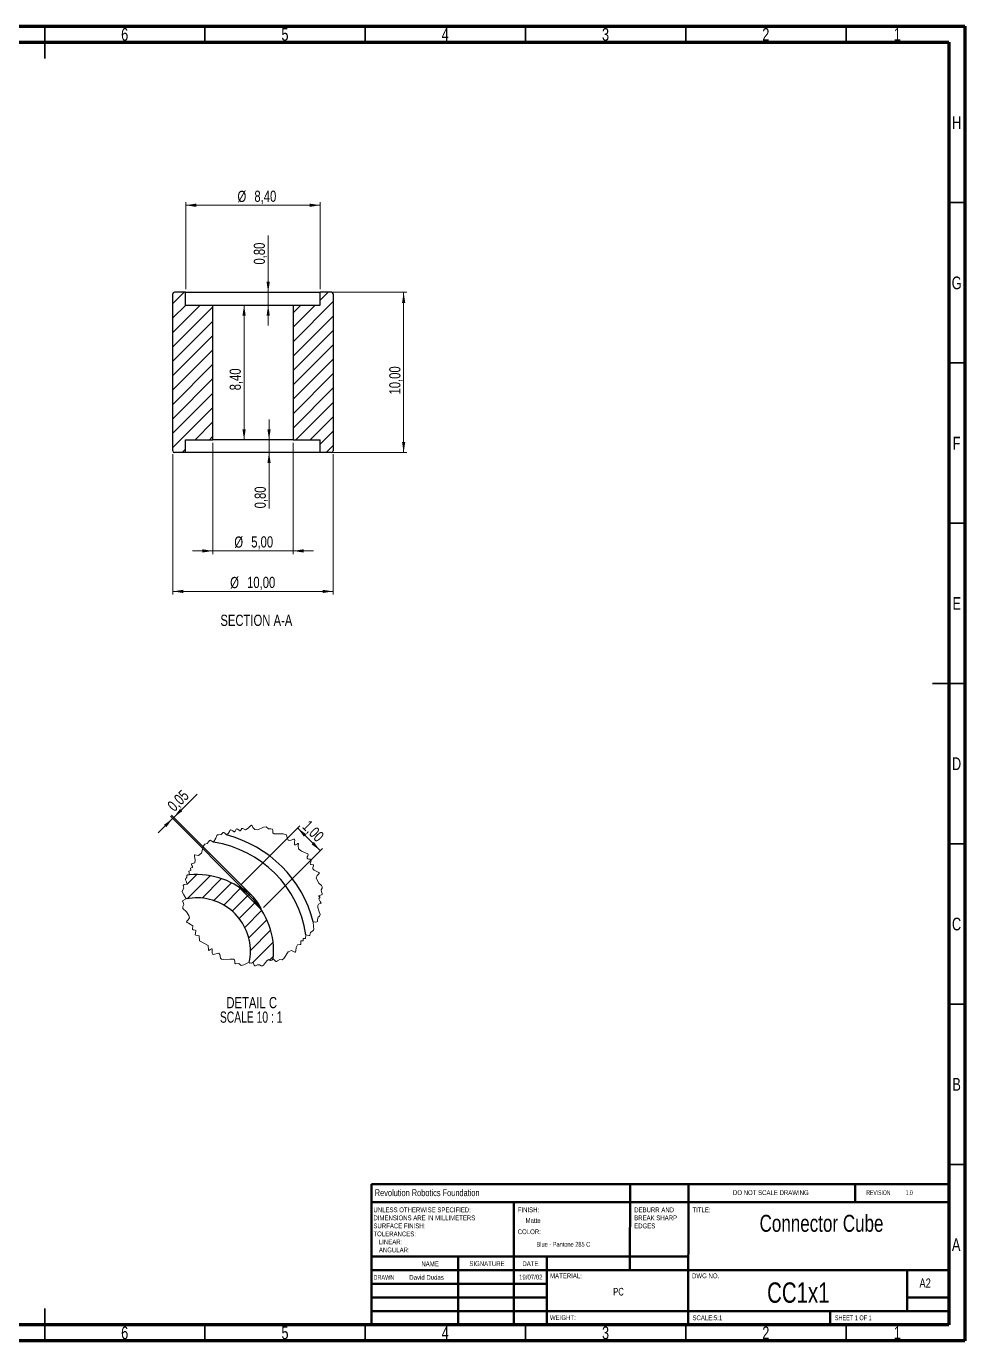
# Model space of a CAD drawing. Header units: millimetres. Extents: x 15 to 589, y 5 to 415.
# Drawn here: x 296.3 to 589, y 5 to 415 of the extents above; entities that cross this region are included whole.
import ezdxf

# ---------------------------------------------------------------- set-up
doc = ezdxf.new("R2010")
doc.units = ezdxf.units.MM
doc.linetypes.add('CENTERX2', pattern=[20.32, 12.7, -2.54, 2.54, -2.54])
doc.styles.add('SLDTEXTSTYLE0', font='TXT', dxfattribs={"width": 0.75})
doc.styles.add('SLDTEXTSTYLE1', font='TXT', dxfattribs={"width": 0.686449})
doc.styles.add('SLDTEXTSTYLE2', font='TXT', dxfattribs={"width": 0.625})
doc.styles.add('SLDTEXTSTYLE3', font='TXT', dxfattribs={"width": 0.6875})
doc.styles.add('SLDTEXTSTYLE4', font='TXT', dxfattribs={"width": 0.7})
doc.dimstyles.new('SLDDIMSTYLE0', dxfattribs={"dimtxt": 3.5, "dimasz": 3.302, "dimexe": 0, "dimexo": 0.0625, "dimgap": 0.875, "dimtad": 1, "dimlfac": 0.2, "dimrnd": 1e-09, "dimzin": 12, "dimdsep": 46, "dimtxsty": 'SLDTEXTSTYLE0', "dimsah": 1, "dimcen": 0.09, "dimadec": 0, "dimazin": 3, "dimtfac": 1, "dimtofl": 0, "dimtmove": 0, "dimatfit": 3, "dimfxl": 0, "dimfrac": 2, "dimtolj": 1, "dimtzin": 12, "dimarcsym": 0})
doc.dimstyles.new('SLDDIMSTYLE2', dxfattribs={"dimtxt": 3.5, "dimasz": 3.302, "dimexe": 0, "dimexo": 0.0625, "dimgap": 0.875, "dimtad": 1, "dimlfac": 0.2, "dimrnd": 1e-09, "dimzin": 12, "dimdsep": 46, "dimtxsty": 'SLDTEXTSTYLE0', "dimsah": 1, "dimcen": 0.09, "dimadec": 0, "dimazin": 3, "dimtfac": 1, "dimtmove": 0, "dimatfit": 0, "dimfxl": 0, "dimfrac": 2, "dimtolj": 1, "dimtzin": 12, "dimarcsym": 0})
doc.dimstyles.new('SLDDIMSTYLE4', dxfattribs={"dimtxt": 3.5, "dimasz": 3.302, "dimexe": 0, "dimexo": 0.0625, "dimgap": 0.875, "dimtad": 1, "dimlfac": 0.2, "dimrnd": 1e-09, "dimdsep": 46, "dimtxsty": 'SLDTEXTSTYLE0', "dimsah": 1, "dimcen": 0.09, "dimadec": 0, "dimazin": 2, "dimtfac": 1, "dimtmove": 0, "dimatfit": 0, "dimfxl": 0, "dimfrac": 2, "dimtolj": 1, "dimtzin": 12, "dimarcsym": 0})
doc.dimstyles.new('SLDDIMSTYLE6', dxfattribs={"dimtxt": 3.5, "dimasz": 3.302, "dimexe": 0, "dimexo": 0.0625, "dimgap": 0.875, "dimtad": 1, "dimlfac": 0.1, "dimrnd": 1e-09, "dimzin": 12, "dimdsep": 46, "dimtxsty": 'SLDTEXTSTYLE0', "dimsah": 1, "dimcen": 0.09, "dimadec": 0, "dimazin": 3, "dimtfac": 1, "dimtofl": 0, "dimtmove": 0, "dimatfit": 3, "dimfxl": 0, "dimfrac": 2, "dimtolj": 1, "dimtzin": 12, "dimarcsym": 0})
doc.dimstyles.new('SLDDIMSTYLE7', dxfattribs={"dimtxt": 3.5, "dimasz": 3.302, "dimexe": 0, "dimexo": 0.0625, "dimgap": 0.875, "dimtad": 1, "dimlfac": 0.1, "dimrnd": 1e-09, "dimdsep": 46, "dimtxsty": 'SLDTEXTSTYLE0', "dimsah": 1, "dimcen": 0.09, "dimadec": 0, "dimazin": 2, "dimtfac": 1, "dimtmove": 0, "dimatfit": 0, "dimfxl": 0, "dimfrac": 2, "dimtolj": 1, "dimtzin": 12, "dimarcsym": 0})

# ---------------------------------------------------------------- blocks, each defined once
blk = doc.blocks.new('SW_NOTE_0_1')
at = {"color": 0, "linetype": 'Continuous', "lineweight": 0, "char_height": 1.5, "attachment_point": 1, "style": 'SLDTEXTSTYLE0'}
for s, insert in [('UNLESS OTHERWISE SPECIFIED:', (0, 1.93)), ('SURFACE FINISH:', (0, -3.07)), ('DIMENSIONS ARE IN MILLIMETERS', (0, -0.57)), ('TOLERANCES:', (0, -5.57)), ('LINEAR:', (1.69, -8.07)), ('ANGULAR:', (1.69, -10.57))]:
    blk.add_mtext(s, dxfattribs=dict(at, insert=insert))
blk = doc.blocks.new('SW_NOTE_0_2')
at = {"color": 0, "linetype": 'Continuous', "lineweight": 0, "char_height": 1.5, "attachment_point": 1, "style": 'SLDTEXTSTYLE0'}
for s, insert in [('DEBURR AND', (0, 1.93)), ('BREAK SHARP', (0, -0.57)), ('EDGES', (0, -3.07))]:
    blk.add_mtext(s, dxfattribs=dict(at, insert=insert))
blk = doc.blocks.new('_D_21')
at = {"color": 7, "linetype": 'Continuous', "lineweight": 0}
for p, q in [((388.98, 332.03), (414.98, 332.03)), ((413.98, 332.03), (413.98, 282.03)), ((388.98, 282.03), (414.98, 282.03))]:
    blk.add_line(p, q, dxfattribs=at)
at = {"color": 7, "linetype": 'Continuous', "lineweight": 18}
for points in [[(413.98, 332.03), (413.47, 328.73), (414.48, 328.73)], [(413.98, 282.03), (414.48, 285.33), (413.47, 285.33)]]:
    blk.add_solid(points, dxfattribs=at)
at = {"color": 7, "linetype": 'Continuous', "lineweight": 18, "insert": (409.47, 300.15), "char_height": 3.5, "attachment_point": 1, "rotation": 90, "style": 'SLDTEXTSTYLE0'}
blk.add_mtext('10,00', dxfattribs=at)
blk = doc.blocks.new('_D_22')
at = {"color": 7, "linetype": 'Continuous', "lineweight": 0}
blk.add_line((364.2, 328.03), (364.2, 286.03), dxfattribs=at)
at = {"color": 7, "linetype": 'Continuous', "lineweight": 18}
for points in [[(364.2, 328.03), (363.69, 324.73), (364.71, 324.73)], [(364.2, 286.03), (364.71, 289.33), (363.69, 289.33)]]:
    blk.add_solid(points, dxfattribs=at)
at = {"color": 7, "linetype": 'Continuous', "lineweight": 18, "insert": (359.69, 301.45), "char_height": 3.5, "attachment_point": 1, "rotation": 90, "style": 'SLDTEXTSTYLE0'}
blk.add_mtext('8,40', dxfattribs=at)
blk = doc.blocks.new('_D_23')
at = {"color": 7, "linetype": 'Continuous', "lineweight": 0}
for p, q in [((371.72, 332.03), (371.72, 349.73)), ((371.72, 328.03), (371.72, 332.03)), ((371.72, 328.03), (371.72, 321.68))]:
    blk.add_line(p, q, dxfattribs=at)
at = {"color": 7, "linetype": 'Continuous', "lineweight": 18}
for points in [[(371.72, 332.03), (372.23, 335.33), (371.21, 335.33)], [(371.72, 328.03), (371.21, 324.73), (372.23, 324.73)]]:
    blk.add_solid(points, dxfattribs=at)
at = {"color": 7, "linetype": 'Continuous', "lineweight": 18, "insert": (367.21, 340.68), "char_height": 3.5, "attachment_point": 1, "rotation": 90, "style": 'SLDTEXTSTYLE0'}
blk.add_mtext('0,80', dxfattribs=at)
blk = doc.blocks.new('_D_24')
at = {"color": 7, "linetype": 'Continuous', "lineweight": 0}
for p, q in [((371.99, 286.03), (371.99, 292.38)), ((371.99, 286.03), (371.99, 282.03)), ((371.99, 282.03), (371.99, 264.63))]:
    blk.add_line(p, q, dxfattribs=at)
at = {"color": 7, "linetype": 'Continuous', "lineweight": 18}
for points in [[(371.99, 286.03), (372.5, 289.33), (371.48, 289.33)], [(371.99, 282.03), (371.48, 278.73), (372.5, 278.73)]]:
    blk.add_solid(points, dxfattribs=at)
at = {"color": 7, "linetype": 'Continuous', "lineweight": 18, "insert": (367.48, 264.63), "char_height": 3.5, "attachment_point": 1, "rotation": 90, "style": 'SLDTEXTSTYLE0'}
blk.add_mtext('0,80', dxfattribs=at)
blk = doc.blocks.new('_D_25')
at = {"color": 7, "linetype": 'Continuous', "lineweight": 0}
for p, q in [((345.98, 333.03), (345.98, 360.18)), ((345.98, 359.18), (387.98, 359.18)), ((387.98, 333.03), (387.98, 360.18))]:
    blk.add_line(p, q, dxfattribs=at)
at = {"color": 7, "linetype": 'Continuous', "lineweight": 18}
for points in [[(345.98, 359.18), (349.28, 358.67), (349.28, 359.69)], [(387.98, 359.18), (384.67, 359.69), (384.67, 358.67)]]:
    blk.add_solid(points, dxfattribs=at)
at = {"color": 7, "linetype": 'Continuous', "lineweight": 18, "char_height": 3.5, "attachment_point": 1, "style": 'SLDTEXTSTYLE0'}
for s, insert in [('%%c', (362.14, 363.69)), ('8,40', (367.42, 363.74))]:
    blk.add_mtext(s, dxfattribs=dict(at, insert=insert))
blk = doc.blocks.new('_D_26')
at = {"color": 7, "linetype": 'Continuous', "lineweight": 0}
for p, q in [((354.48, 285.03), (354.48, 250.36)), ((379.48, 285.03), (379.48, 250.36)), ((354.48, 251.36), (348.13, 251.36)), ((354.48, 251.36), (379.48, 251.36)), ((379.48, 251.36), (385.83, 251.36))]:
    blk.add_line(p, q, dxfattribs=at)
at = {"color": 7, "linetype": 'Continuous', "lineweight": 18}
for points in [[(354.48, 251.36), (351.17, 251.86), (351.17, 250.85)], [(379.48, 251.36), (382.78, 250.85), (382.78, 251.86)]]:
    blk.add_solid(points, dxfattribs=at)
at = {"color": 7, "linetype": 'Continuous', "lineweight": 18, "char_height": 3.5, "attachment_point": 1, "style": 'SLDTEXTSTYLE0'}
for s, insert in [('%%c', (361.16, 255.87)), ('5,00', (366.43, 255.92))]:
    blk.add_mtext(s, dxfattribs=dict(at, insert=insert))
blk = doc.blocks.new('_D_27')
at = {"color": 7, "linetype": 'Continuous', "lineweight": 0}
for p, q in [((341.98, 281.53), (341.98, 237.73)), ((391.98, 281.53), (391.98, 237.73)), ((341.98, 238.73), (391.98, 238.73))]:
    blk.add_line(p, q, dxfattribs=at)
at = {"color": 7, "linetype": 'Continuous', "lineweight": 18}
for points in [[(341.98, 238.73), (345.28, 238.22), (345.28, 239.23)], [(391.98, 238.73), (388.67, 239.23), (388.67, 238.22)]]:
    blk.add_solid(points, dxfattribs=at)
at = {"color": 7, "linetype": 'Continuous', "lineweight": 18, "char_height": 3.5, "attachment_point": 1, "style": 'SLDTEXTSTYLE0'}
for s, insert in [('%%c', (359.86, 243.24)), ('10,00', (365.14, 243.29))]:
    blk.add_mtext(s, dxfattribs=dict(at, insert=insert))
blk = doc.blocks.new('SW_HATCH_0')
at = {"color": 0, "linetype": 'Continuous', "lineweight": 18}
for p, q in [((0, 0), (-3.03, -3.03)), ((4.13, -0.36), (-3.04, -7.53)), ((7.71, -1.27), (1.65, -7.33)), ((10.86, -2.61), (5.34, -8.13)), ((13.68, -4.29), (8.43, -9.53)), ((16.17, -6.28), (11.04, -11.41)), ((18.37, -8.57), (13.22, -13.72)), ((20.27, -11.16), (14.95, -16.48)), ((21.84, -14.08), (16.19, -19.73)), ((23.05, -17.36), (16.74, -23.68)), ((23.81, -21.09), (17.56, -27.34)), ((23.95, -25.45), (22.79, -26.6))]:
    blk.add_line(p, q, dxfattribs=at)
blk = doc.blocks.new('_D_28')
at = {"color": 7, "linetype": 'Continuous', "lineweight": 0}
for p, q in [((363.2, 147.25), (381.6, 165.64)), ((380.89, 164.94), (387.96, 157.87)), ((370.27, 140.18), (388.67, 158.57))]:
    blk.add_line(p, q, dxfattribs=at)
at = {"color": 7, "linetype": 'Continuous', "lineweight": 18}
for points in [[(380.89, 164.94), (382.86, 162.24), (383.58, 162.96)], [(387.96, 157.87), (385.98, 160.56), (385.27, 159.84)]]:
    blk.add_solid(points, dxfattribs=at)
at = {"color": 7, "linetype": 'Continuous', "lineweight": 18, "insert": (384.6, 167.61), "char_height": 3.5, "attachment_point": 1, "rotation": 315.0018, "style": 'SLDTEXTSTYLE0'}
blk.add_mtext('1,00', dxfattribs=at)
blk = doc.blocks.new('_D_29')
at = {"color": 7, "linetype": 'Continuous', "lineweight": 0}
for p, q in [((342.26, 168.23), (349.54, 175.5)), ((365.69, 144.08), (341.2, 168.58)), ((366.05, 144.44), (341.55, 168.93)), ((341.91, 167.87), (342.26, 168.23)), ((341.91, 167.87), (337.42, 163.38))]:
    blk.add_line(p, q, dxfattribs=at)
at = {"color": 7, "linetype": 'Continuous', "lineweight": 18}
for points in [[(342.26, 168.23), (344.96, 170.2), (344.24, 170.92)], [(341.91, 167.87), (339.21, 165.9), (339.93, 165.18)]]:
    blk.add_solid(points, dxfattribs=at)
at = {"color": 7, "linetype": 'Continuous', "lineweight": 18, "insert": (339.95, 172.29), "char_height": 3.5, "attachment_point": 1, "rotation": 45, "style": 'SLDTEXTSTYLE0'}
blk.add_mtext('0,05', dxfattribs=at)
blk = doc.blocks.new('SW_NOTE_0_3')
at = {"color": 0, "linetype": 'Continuous', "lineweight": 0, "char_height": 3.5, "attachment_point": 2}
for s, insert, style in [('DETAIL C', (9.68, 4.51), 'SLDTEXTSTYLE0'), ('SCALE 10 : 1', (9.51, -0.01), 'SLDTEXTSTYLE3')]:
    blk.add_mtext(s, dxfattribs=dict(at, insert=insert, style=style))

msp = doc.modelspace()

# ---------------------------------------------------------------- hatches: boundary and pattern name
at = {"linetype": 'Continuous', "lineweight": 18}
h = msp.add_hatch(dxfattribs=at)
h.set_pattern_fill('ANSI31', style=0)
edge = h.paths.add_edge_path(flags=0)
edge.add_line((345.9768, 328.0293), (345.9768, 332.0293))
edge.add_line((345.9768, 332.0293), (342.4768, 332.0293))
edge.add_arc((342.4768, 331.5293), 0.5, 90, 180)
edge.add_line((341.9768, 331.5293), (341.9768, 282.5293))
edge.add_arc((342.4768, 282.5293), 0.5, 180, 270)
edge.add_line((342.4768, 282.0293), (345.9768, 282.0293))
edge.add_line((345.9768, 282.0293), (345.9768, 286.0293))
edge.add_line((345.9768, 286.0293), (354.4768, 286.0293))
edge.add_line((354.4768, 286.0293), (354.4768, 328.0293))
edge.add_line((354.4768, 328.0293), (345.9768, 328.0293))
h = msp.add_hatch(dxfattribs=at)
h.set_pattern_fill('ANSI31', style=0)
edge = h.paths.add_edge_path(flags=0)
edge.add_arc((391.4768, 331.5293), 0.5, 0, 90)
edge.add_line((391.4768, 332.0293), (387.9768, 332.0293))
edge.add_line((387.9768, 332.0293), (387.9768, 328.0293))
edge.add_line((387.9768, 328.0293), (379.4768, 328.0293))
edge.add_line((379.4768, 328.0293), (379.4768, 286.0293))
edge.add_line((379.4768, 286.0293), (387.9768, 286.0293))
edge.add_line((387.9768, 286.0293), (387.9768, 282.0293))
edge.add_line((387.9768, 282.0293), (391.4768, 282.0293))
edge.add_arc((391.4768, 282.5293), 0.5, 270, 360)
edge.add_line((391.9768, 282.5293), (391.9768, 331.5293))

# ---------------------------------------------------------------- linework, layer by layer
at = {"color": 7, "linetype": 'Continuous', "lineweight": 70}
for p, q in [((15, 415), (589, 415)), ((589, 415), (589, 5)), ((20, 410), (584, 410)), ((584, 410), (584, 10)), ((584, 10), (20, 10)), ((589, 5), (15, 5))]:
    msp.add_line(p, q, dxfattribs=at)
at = {"color": 7, "linetype": 'Continuous', "lineweight": 35}
for p, q in [((302, 415), (302, 405)), ((302, 410), (302, 415)), ((352, 410), (352, 415)), ((402, 410), (402, 415)), ((452, 410), (452, 415)), ((502, 410), (502, 415)), ((552, 410), (552, 415)), ((584, 360), (589, 360)), ((584, 310), (589, 310)), ((584, 260), (589, 260)), ((589, 210), (579, 210)), ((584, 210), (589, 210)), ((584, 160), (589, 160)), ((584, 110), (589, 110)), ((584, 60), (589, 60)), ((302, 5), (302, 15)), ((302, 10), (302, 5)), ((352, 10), (352, 5)), ((402, 10), (402, 5)), ((452, 10), (452, 5)), ((502, 10), (502, 5)), ((552, 10), (552, 5))]:
    msp.add_line(p, q, dxfattribs=at)
at = {"color": 7, "linetype": 'Continuous', "lineweight": 25}
for p, q in [((341.9768, 282.5293), (341.9768, 331.5293)), ((345.9768, 332.0293), (342.4768, 332.0293)), ((345.9768, 328.0293), (345.9768, 332.0293)), ((345.9768, 332.0293), (387.9768, 332.0293)), ((345.9768, 328.0293), (354.4768, 328.0293)), ((354.4768, 286.0293), (354.4768, 328.0293)), ((354.4768, 328.0293), (379.4768, 328.0293)), ((379.4768, 328.0293), (379.4768, 286.0293)), ((379.4768, 328.0293), (387.9768, 328.0293)), ((387.9768, 328.0293), (387.9768, 332.0293)), ((391.4768, 332.0293), (387.9768, 332.0293)), ((391.9768, 331.5293), (391.9768, 282.5293)), ((345.9768, 282.0293), (345.9768, 286.0293)), ((345.9768, 286.0293), (354.4768, 286.0293)), ((379.4768, 286.0293), (354.4768, 286.0293)), ((379.4768, 286.0293), (387.9768, 286.0293)), ((387.9768, 282.0293), (387.9768, 286.0293)), ((345.9768, 282.0293), (342.4768, 282.0293)), ((387.9768, 282.0293), (345.9768, 282.0293)), ((391.4768, 282.0293), (387.9768, 282.0293))]:
    msp.add_line(p, q, dxfattribs=at)
at = {"color": 7, "linetype": 'CENTERX2', "lineweight": 18}
msp.add_line((362.4932, 146.5413), (369.5645, 139.4704), dxfattribs=at)
at = {"color": 7, "linetype": 'Continuous', "lineweight": 50}
for p, q in [((404, 53.8388), (403.9762, 10)), ((404, 53.8388), (584, 53.8388)), ((484.6, 53.8388), (484.5854, 26.9563)), ((502.8, 53.8388), (502.7762, 9.9465)), ((554.797, 48.2259), (554.8, 53.8388)), ((583.997, 48.2259), (403.997, 48.2259)), ((448.3959, 48.2259), (448.3752, 9.9759)), ((502.8, 31.25), (404, 31.25)), ((430.991, 31.25), (430.991, 10)), ((458.6, 10), (458.6, 31.25)), ((458.6, 27), (404, 27)), ((458.6, 27), (584, 27)), ((571, 14.25), (571, 27)), ((458.6, 22.7499), (404, 22.7499)), ((458.6, 18.5), (404, 18.5)), ((584, 18.5), (571, 18.5)), ((404, 14.25), (584, 14.25)), ((547, 10), (547, 14.25))]:
    msp.add_line(p, q, dxfattribs=at)
at = {"color": 7, "linetype": 'Continuous', "lineweight": 18, "flags": 128}
msp.add_lwpolyline([(387.8594, 143.4251), (387.4195, 143.7318), (388.3642, 144.0616), (388.5542, 144.234), (388.5894, 144.4525), (388.3218, 145.016), (388.2717, 145.6306), (388.5468, 146.2096), (388.569, 146.6085), (388.3267, 146.9787), (387.5572, 147.6746), (386.6602, 149.2758), (386.9477, 150.1563), (387.3951, 150.5332), (387.6136, 150.7792), (387.6107, 150.904), (387.514, 151.0218), (387.117, 151.2505), (386.0534, 151.7822), (385.698, 152.1431), (385.6628, 152.604), (385.8336, 153.094), (385.8378, 153.2822), (385.7078, 153.3994), (385.0392, 153.5587), (384.8686, 153.6706), (384.8249, 153.8559), (384.9755, 154.3609), (385.1258, 154.7929), (385.1075, 155.0478), (384.8025, 155.2013), (384.4434, 155.2499), (384.0638, 155.3231), (383.8711, 155.5106), (383.9223, 155.8842), (384.0494, 156.232), (384.1566, 156.6056), (384.1286, 156.8331), (383.8891, 157.0018), (383.599, 157.0746), (382.1078, 157.6572), (381.1981, 158.4781), (381.0587, 159.4308), (381.1503, 159.8801), (381.1557, 160.0136), (381.1273, 160.0725), (381.0427, 160.0789), (380.9428, 160.0411), (380.7162, 159.9151), (380.2963, 159.6798), (380.0501, 159.6392), (379.9565, 159.7541), (379.9263, 159.9679), (379.969, 160.5576), (380.0038, 161.1382), (379.9638, 161.3407), (379.858, 161.4424), (379.6353, 161.4373), (379.4078, 161.3639), (378.9354, 161.1744), (378.3257, 161.0302), (377.9484, 161.0999), (377.6626, 161.9019), (377.4438, 162.8159), (376.3532, 163.1393), (375.3334, 163.0988), (373.6372, 163.1106), (373.1886, 163.4396), (373.1193, 164.1364), (373.0565, 164.5869), (372.5156, 164.6699), (371.779, 164.6923), (371.076, 165.3029), (370.2371, 165.1377), (368.4685, 164.373), (367.5263, 164.4207), (366.8867, 165.1337), (366.7072, 165.5899), (366.6113, 165.7354), (366.4951, 165.7853), (366.305, 165.7092), (365.4486, 164.838), (364.6569, 164.3489), (363.804, 164.8069), (363.4844, 164.7219), (363.2183, 164.2619), (363.0147, 164.0559), (362.8036, 164.0814), (362.6184, 164.2004), (362.1841, 164.5567), (361.9242, 164.6669), (361.7647, 164.5871), (361.6308, 164.3888), (361.3809, 163.9076), (361.2354, 163.7606), (361.0591, 163.7544), (360.641, 164.0364), (360.3177, 164.2824), (360.0312, 164.3458), (359.7893, 164.118), (359.6197, 163.8315), (359.3006, 163.3627), (358.6689, 162.7487), (358.0728, 163.4276), (357.864, 163.536), (357.6691, 163.506), (357.0761, 162.9055), (356.2355, 162.8449), (355.9102, 162.7867), (355.6818, 162.5519), (355.3795, 161.798), (354.6657, 160.4912), (353.664, 161.116), (353.4024, 161.0243), (353.2125, 160.7047), (352.6995, 160.0956), (351.9169, 159.9317), (351.5144, 159.386), (350.9309, 157.0354), (350.0081, 156.3311), (348.8397, 156.5268), (348.7514, 156.4692), (348.7085, 156.3586), (348.7237, 156.011), (348.9138, 155.0427), (348.7964, 154.0724), (347.93, 153.7088), (347.8469, 153.6336), (347.8259, 153.5272), (347.9358, 153.2356), (348.0963, 152.9147), (348.1233, 152.6567), (347.9871, 152.56), (347.654, 152.4778), (347.5132, 152.424), (347.4413, 152.3365), (347.6137, 151.7618), (347.5799, 151.6971), (347.5073, 151.6516), (347.294, 151.5937), (346.9384, 151.4379), (347.1558, 150.2817), (346.5676, 150.307), (346.4225, 150.2575), (346.3487, 150.1523), (346.3643, 149.6025), (346.014, 149.1794), (345.8948, 149), (345.9025, 148.7867), (346.1212, 148.3046), (346.4149, 147.3797), (345.523, 147.2534), (345.3185, 147.1384), (345.2369, 146.9594), (345.4139, 146.1368), (345.0052, 145.4025), (344.8761, 145.0993), (344.9473, 144.7806), (345.4109, 144.1166), (346.111, 142.8073), (344.9719, 142.1858), (345.1542, 141.6787), (345.3817, 141.0751), (345.1415, 140.3985), (345.1312, 139.7973), (346.2329, 138.7868), (347.0093, 137.6582), (347.1393, 136.9578), (346.7819, 136.321), (346.4013, 135.978), (346.2236, 135.6982), (346.4175, 135.4697), (346.872, 135.26), (348.2541, 134.3838), (348.1171, 133.3405), (348.3588, 133.1955), (348.943, 133.0921), (349.1231, 132.9636), (349.1511, 132.7382), (348.9117, 131.6334), (349.1958, 131.4736), (349.6541, 131.4298), (350.1657, 131.2443), (350.2698, 129.6977), (353.0485, 128.2537), (353.0941, 126.9288), (353.106, 126.7926), (353.1839, 126.7554), (353.6569, 127.0234), (354.0123, 127.2259), (354.1501, 127.2532), (354.2437, 127.2041), (354.2913, 126.0185), (354.3269, 125.5999), (354.5175, 125.4434), (356.3478, 125.8813), (356.6153, 125.4586), (356.8171, 124.3574), (357.1432, 124.0369), (357.6475, 123.9192), (359.8597, 124.0487), (360.8732, 124.0408), (361.1957, 123.7815), (361.2837, 123.274), (361.3325, 122.7715), (361.416, 122.6158), (361.5738, 122.5666), (362.5388, 122.6404), (363.2688, 122.0643), (364.1029, 122.2873), (365.838, 123.0876), (365.8815, 122.8623), (365.9134, 122.8118), (365.96, 122.7933), (366.167, 122.8488), (366.3591, 122.7543), (366.4378, 122.7253), (366.518, 122.7475), (366.681, 122.8739), (367.0052, 123.0688), (367.3567, 122.1135), (367.5387, 121.9312), (367.768, 121.914), (368.3497, 122.2023), (368.9776, 122.2242), (369.5681, 121.955), (369.9271, 121.9408), (370.2601, 122.1353), (370.8868, 122.9387), (371.3622, 123.6186), (371.8863, 123.8886), (372.1759, 123.7349), (372.195, 123.7348), (372.2101, 123.7498), (372.2332, 123.8067), (372.3399, 123.6127), (372.3841, 123.5757), (372.4323, 123.5725), (372.606, 123.6848), (372.8103, 123.6547), (372.8912, 123.6514), (372.9583, 123.6955), (373.0705, 123.8599), (373.3105, 124.1347), (374.0807, 123.2403), (374.3577, 123.2496), (374.6339, 123.498), (375.3044, 123.9274), (376.1001, 123.851), (376.6472, 124.2509), (377.9025, 126.3213), (378.992, 126.7214), (380.0502, 126.1864), (380.1521, 126.2139), (380.2264, 126.3057), (380.3158, 126.6404), (380.4222, 127.6201), (380.8203, 128.5143), (381.7553, 128.6052), (381.8584, 128.6509), (381.9116, 128.7446), (381.8953, 129.0538), (381.8849, 129.6653), (382.0412, 129.7195), (382.383, 129.6993), (382.5345, 129.7076), (382.6311, 129.7679), (382.6381, 130.3672), (382.6885, 130.4199), (382.7705, 130.4425), (382.9907, 130.4349), (383.3778, 130.4763), (383.515, 131.6436), (384.3764, 131.3712), (384.6112, 131.3865), (384.7625, 131.513), (384.9591, 132.3337), (385.6471, 132.8206), (385.8953, 133.0387), (385.9692, 133.3579), (385.8377, 134.1594), (385.7723, 135.647), (386.6178, 135.5688), (386.9301, 135.6211), (387.1098, 135.7829), (387.1074, 136.4333), (387.3111, 137.0739), (387.7562, 137.464), (387.9591, 137.9088), (387.5222, 139.0417), (387.1779, 140.1373), (387.1955, 140.7072), (387.4542, 141.2116), (388.178, 141.4656), (388.2144, 141.5615), (388.1639, 141.6926), (387.9052, 142.0315), (387.4832, 142.8167), (387.6899, 143.1527), (387.8238, 143.2955), (387.8594, 143.4251)], dxfattribs=at)
at = {"color": 7, "linetype": 'Continuous', "lineweight": 25}
for centre, radius, start, end in [((342.4768, 331.5293), 0.5, 90, 180), ((391.4768, 331.5293), 0.5, 0, 90), ((342.4768, 282.5293), 0.5, 180, 270), ((391.4768, 282.5293), 0.5, 270, 0), ((349.4906, 126.4665), 34.416, 8.651695, 81.351587), ((349.4448, 126.4207), 37.4808, 14.250548, 75.75313), ((349.4624, 126.4343), 23.9587, 354.492175, 95.524566), ((349.455, 126.4188), 16.7262, 359.960034, 101.532656), ((350.3722, 126.3642), 15.8091, 348.038065, 0.155391)]:
    msp.add_arc(centre, radius, start, end, dxfattribs=at)
for points, knots in [([(369.5639, 139.4723), (369.5115, 139.5997), (369.3901, 139.895), (369.1597, 140.3887), (368.8463, 140.9876), (368.482, 141.5934), (368.0871, 142.1732), (367.6875, 142.6998), (367.2449, 143.2229), (366.5926, 143.9132), (365.7407, 144.6733), (364.8226, 145.331), (364.0976, 145.7711), (363.5803, 146.0504), (363.1394, 146.2642), (362.7912, 146.4196), (362.5843, 146.504), (362.495, 146.5404)], [0, 0, 0, 0, 0.04023925, 0.09324688, 0.15902181, 0.23756185, 0.29952243, 0.36383747, 0.43050694, 0.49953054, 0.64107877, 0.76312334, 0.82878441, 0.88866463, 0.93473917, 0.97185138, 1, 1, 1, 1]), ([(362.6442, 146.4434), (362.6573, 146.4367), (362.6746, 146.4278), (362.8035, 146.3617), (363.0806, 146.2096), (363.3696, 146.037), (363.5532, 145.9052), (363.5886, 145.8776), (363.6059, 145.8619), (363.6117, 145.8554), (363.6138, 145.8517), (363.6139, 145.8496), (363.6121, 145.8487), (363.6081, 145.849), (363.598, 145.852), (363.5799, 145.8601), (363.5274, 145.8863), (363.3775, 145.9722), (363.1441, 146.1146), (362.9493, 146.2408), (362.8562, 146.3011)], [0, 0, 0, 0, 0.021929744, 0.028832516, 0.214629325, 0.49062919, 0.526573656, 0.549832011, 0.556981721, 0.561341183, 0.562567495, 0.563317485, 0.564040034, 0.565193186, 0.569183186, 0.579477463, 0.594679821, 0.65604402, 0.835487136, 1, 1, 1, 1]), ([(369.3253, 139.832), (369.2331, 139.9726), (369.0239, 140.292), (368.7094, 140.7808), (368.4004, 141.2576), (368.1783, 141.6006), (368.0539, 141.8077), (368.007, 141.8919), (367.9918, 141.9332), (367.9904, 141.9462), (367.9948, 141.9513), (368.0023, 141.9493), (368.0166, 141.9414), (368.0621, 141.9024), (368.1497, 141.8067), (368.385, 141.5209), (368.7909, 140.9417), (369.158, 140.301), (369.4085, 139.7889), (369.4857, 139.617), (369.52, 139.5407)], [0, 0, 0, 0, 0.09379361, 0.21307881, 0.32428951, 0.41100225, 0.44078016, 0.45947106, 0.46428488, 0.46558995, 0.46643437, 0.46755802, 0.46942416, 0.47582368, 0.50042179, 0.54216506, 0.68195437, 0.89484409, 0.95331953, 1, 1, 1, 1])]:
    msp.add_open_spline(points, degree=3, knots=knots, dxfattribs=at)

# ---------------------------------------------------------------- block references
at = {"color": 7, "linetype": 'Continuous', "lineweight": 18}
msp.add_blockref('SW_HATCH_0', (349.4423, 150.4071), dxfattribs=at)
at = {"color": 7, "linetype": 'Continuous', "lineweight": 0}
for name, p in [('SW_NOTE_0_3', (356.9015, 107.6992)), ('SW_NOTE_0_1', (404.5535, 44.6323)), ('SW_NOTE_0_2', (485.8944, 44.6323))]:
    msp.add_blockref(name, p, dxfattribs=at)

# ---------------------------------------------------------------- texts
for s, insert, char_height, attachment_point, style in [('6', (326.96, 414.4521), 3.9687, 2, 'SLDTEXTSTYLE0'), ('5', (376.96, 414.4521), 3.9687, 2, 'SLDTEXTSTYLE0'), ('4', (426.96, 414.4521), 3.9687, 2, 'SLDTEXTSTYLE0'), ('3', (476.96, 414.4521), 3.9687, 2, 'SLDTEXTSTYLE0'), ('2', (526.96, 414.4521), 3.9687, 2, 'SLDTEXTSTYLE0'), ('1', (567.96, 414.4521), 3.9687, 2, 'SLDTEXTSTYLE0'), ('H', (586.4904, 386.9521), 3.9687, 2, 'SLDTEXTSTYLE0'), ('G', (586.4867, 336.9521), 3.9687, 2, 'SLDTEXTSTYLE0'), ('F', (586.4577, 286.9521), 3.9687, 2, 'SLDTEXTSTYLE0'), ('E', (586.5078, 236.9521), 3.9687, 2, 'SLDTEXTSTYLE0'), ('SECTION A-A', (368.0275, 231.4638), 3.5, 2, 'SLDTEXTSTYLE0'), ('D', (586.4527, 186.9521), 3.9687, 2, 'SLDTEXTSTYLE0'), ('C', (586.4587, 136.9521), 3.9687, 2, 'SLDTEXTSTYLE0'), ('B', (586.4706, 86.9521), 3.9687, 2, 'SLDTEXTSTYLE0'), ('Revolution Robotics Foundation', (404.9633, 52.2115), 2.116667, 1, 'SLDTEXTSTYLE0'), ('DO NOT SCALE DRAWING', (516.7146, 51.9368), 1.5, 1, 'SLDTEXTSTYLE0'), ('REVISION           1.0', (558.3272, 51.9368), 1.5, 1, 'SLDTEXTSTYLE2'), ('FINISH:', (449.5643, 46.5659), 1.5, 1, 'SLDTEXTSTYLE0'), ('TITLE:', (504.0902, 46.5762), 1.5, 1, 'SLDTEXTSTYLE0'), ('Matte', (452.0046, 43.2376), 1.4986, 1, 'SLDTEXTSTYLE0'), ('Connector Cube', (544.3344, 44.2658), 5.291667, 2, 'SLDTEXTSTYLE0'), ('COLOR:', (449.5643, 39.7421), 1.5, 1, 'SLDTEXTSTYLE0'), ('A', (586.3397, 36.9521), 3.9687, 2, 'SLDTEXTSTYLE0'), ('Blue - Pantone 285 C', (463.799, 35.8264), 1.4986, 2, 'SLDTEXTSTYLE4'), ('NAME', (419.5061, 29.7158), 1.5, 1, 'SLDTEXTSTYLE0'), ('SIGNATURE', (434.4944, 29.7756), 1.5, 1, 'SLDTEXTSTYLE0'), ('DATE', (451.0078, 29.7756), 1.5, 1, 'SLDTEXTSTYLE0'), ('DRAWN', (404.5535, 25.5047), 1.5, 1, 'SLDTEXTSTYLE1'), ('David Dudas', (421.1253, 25.5032), 1.4986, 2, 'SLDTEXTSTYLE0'), ('19/07/02', (453.6465, 25.6028), 1.4986, 2, 'SLDTEXTSTYLE0'), ('MATERIAL:', (459.6459, 25.9861), 1.5, 1, 'SLDTEXTSTYLE0'), ('DWG NO.', (503.953, 25.9861), 1.5, 1, 'SLDTEXTSTYLE0'), ('PC', (481.0056, 21.4856), 2.38125, 2, 'SLDTEXTSTYLE0'), ('CC1x1', (537.094, 23.1814), 6.35, 2, 'SLDTEXTSTYLE0'), ('A2', (574.8712, 24.4064), 2.91042, 1, 'SLDTEXTSTYLE0'), ('WEIGHT:', (459.6178, 12.9493), 1.4986, 1, 'SLDTEXTSTYLE0'), ('SCALE:5:1', (504.074, 12.9001), 1.5, 1, 'SLDTEXTSTYLE0'), ('SHEET 1 OF 1', (548.4783, 12.9001), 1.5, 1, 'SLDTEXTSTYLE3'), ('6', (326.96, 9.4521), 3.9687, 2, 'SLDTEXTSTYLE0'), ('5', (376.96, 9.4521), 3.9687, 2, 'SLDTEXTSTYLE0'), ('4', (426.96, 9.4521), 3.9687, 2, 'SLDTEXTSTYLE0'), ('3', (476.96, 9.4521), 3.9687, 2, 'SLDTEXTSTYLE0'), ('2', (526.96, 9.4521), 3.9687, 2, 'SLDTEXTSTYLE0'), ('1', (567.96, 9.4521), 3.9687, 2, 'SLDTEXTSTYLE0')]:
    msp.add_mtext(s, dxfattribs=dict(at, insert=insert, char_height=char_height, attachment_point=attachment_point, style=style))

# ---------------------------------------------------------------- dimensions: what is measured, and where the dimension line sits
at = {"color": 7, "linetype": 'Continuous', "lineweight": 18}
for base, p1, p2, dimstyle, picture, middle in [((387.9768, 359.1778), (345.9768, 332.0293), (387.9768, 332.0293), 'SLDDIMSTYLE0', '_D_25', (369.3037, 359.1778)), ((379.4768, 251.3565), (354.4768, 286.0293), (379.4768, 286.0293), 'SLDDIMSTYLE2', '_D_26', (368.3204, 251.3565)), ((391.9768, 238.7266), (341.9768, 282.5293), (391.9768, 282.5293), 'SLDDIMSTYLE0', '_D_27', (368.3204, 238.7266))]:
    dim = msp.add_linear_dim(base=base, p1=p1, p2=p2, text='%%c<>', dimstyle=dimstyle, dxfattribs=at)
    dim.commit()
    dim.dimension.update_dxf_attribs({"geometry": picture, "text_midpoint": middle, "dimtype": 160})
for base, p1, p2, angle, dimstyle, picture, middle in [((371.7222, 332.0293), (384.5267, 328.0293), (387.9768, 332.0293), 90, 'SLDDIMSTYLE4', '_D_23', (371.7222, 345.2043)), ((364.198, 286.0293), (349.4269, 328.0293), (349.4269, 286.0293), 90, 'SLDDIMSTYLE0', '_D_22', (364.198, 305.9711)), ((413.9768, 282.0293), (387.9768, 332.0293), (387.9768, 282.0293), 90, 'SLDDIMSTYLE0', '_D_21', (413.9768, 305.9711)), ((371.9909, 282.0293), (384.5267, 286.0293), (387.9768, 282.0293), 90, 'SLDDIMSTYLE4', '_D_24', (371.9909, 269.1563)), ((342.2616, 168.2251), (366.4018, 143.3777), (366.7554, 143.7313), 45, 'SLDDIMSTYLE7', '_D_29', (346.338, 172.3016)), ((387.9597, 157.8667), (362.4932, 146.5413), (369.5645, 139.4704), 315.001781, 'SLDDIMSTYLE6', '_D_28', (384.6113, 161.2149))]:
    dim = msp.add_linear_dim(base=base, p1=p1, p2=p2, angle=angle, dimstyle=dimstyle, dxfattribs=at)
    dim.commit()
    dim.dimension.update_dxf_attribs({"geometry": picture, "text_midpoint": middle, "dimtype": 160})

doc.saveas('drawing.dxf')
